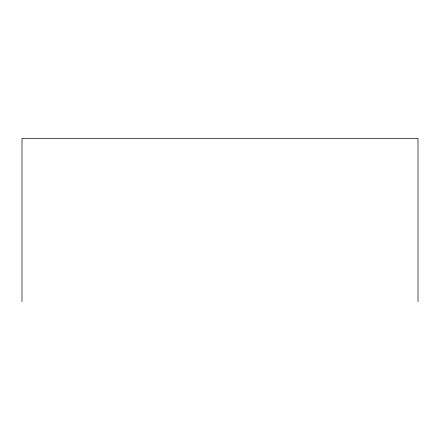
<?xml version="1.0" encoding="UTF-8"?>
<svg xmlns="http://www.w3.org/2000/svg" width="440" height="440" viewBox="0 0 440 440"><rect width="100%" height="100%" fill="white"/><g stroke="black" fill="none" stroke-linecap="round" stroke-linejoin="round"><path stroke-width="0.66" d="M418 301.686L418 138.314L22 138.314L22 301.686"/></g></svg>
